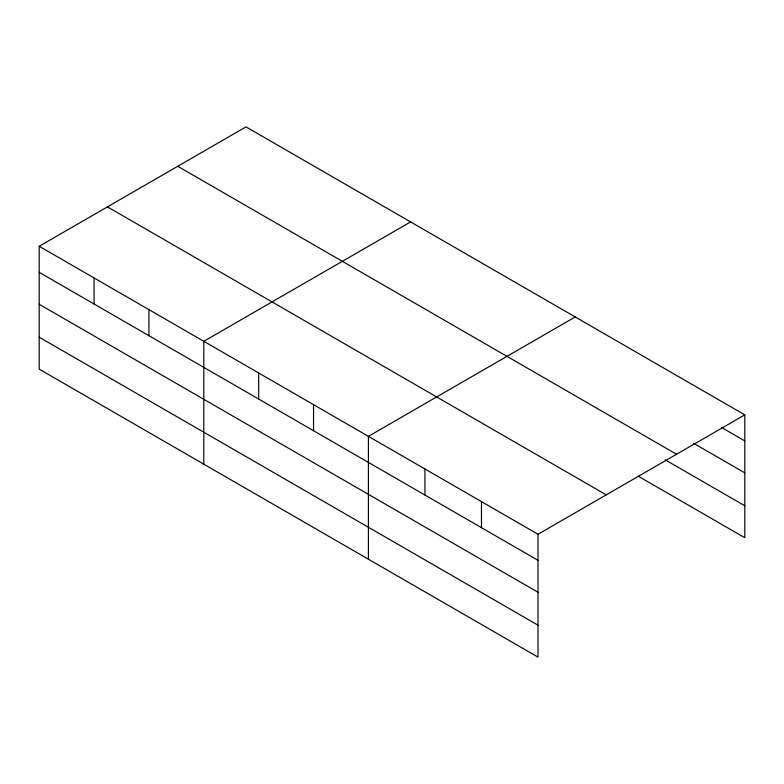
<?xml version="1.0" encoding="UTF-8"?>
<svg xmlns="http://www.w3.org/2000/svg" width="784" height="784" viewBox="0 0 784 784"><rect width="100%" height="100%" fill="white"/><g stroke="black" fill="none" stroke-linecap="round" stroke-linejoin="round"><path stroke-width="1.18" d="M538 592.253L538 534.257L39.2 246.274L39.2 369.137L538 657.119L538 592.253L39.2 304.28M638.019 476.074L744.8 537.726L744.8 414.863L246 126.881L39.2 246.274M410.6 221.921L203.801 341.305L203.801 464.167M575.211 316.952L368.411 436.345L368.411 559.208M538 534.257L744.8 414.863M721.77 427.623L744.8 440.922M693.507 443.244L744.8 472.86M177.752 166.286L676.553 454.259M665.234 459.845L744.8 505.778M107.447 206.878L606.248 494.861M39.2 272.332L538 560.315M39.2 337.189L538 625.171M481.474 501.623L481.474 527.671M424.938 468.979L424.938 495.037M313.541 404.662L313.541 430.72M258.671 372.988L258.671 399.036M148.94 309.631L148.94 335.689M94.07 277.957L94.07 304.006"/></g></svg>
